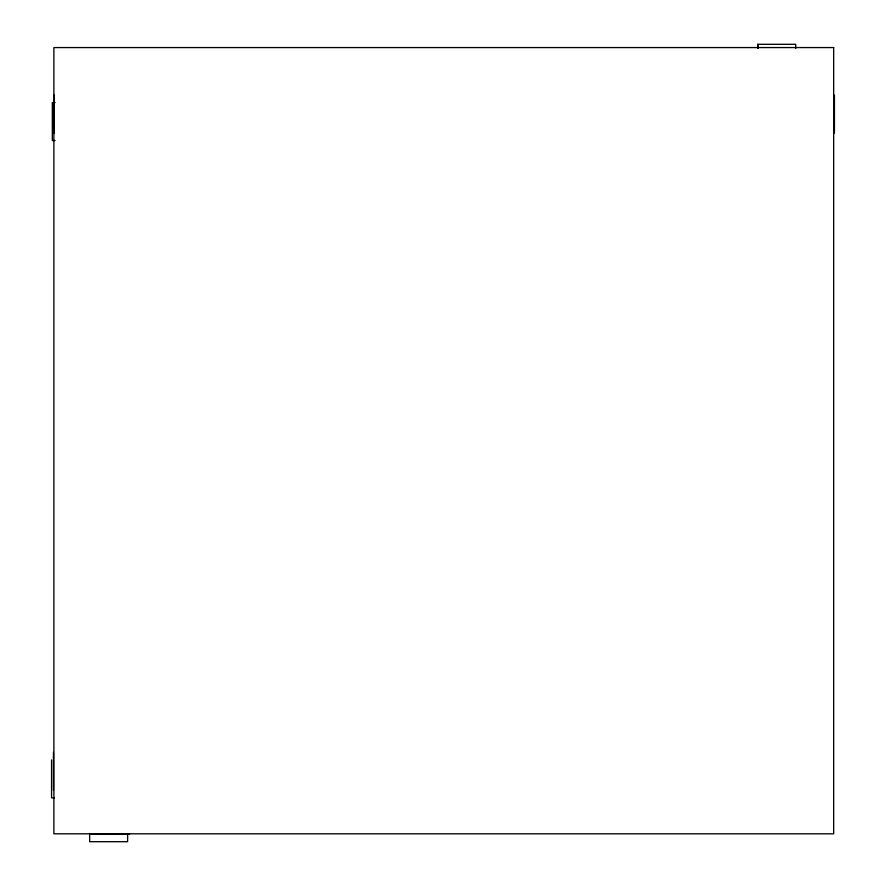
<?xml version="1.0" encoding="UTF-8"?>
<svg xmlns="http://www.w3.org/2000/svg" width="886" height="886" viewBox="0 0 886 886"><rect width="100%" height="100%" fill="white"/><g stroke="black" fill="none" stroke-linecap="round" stroke-linejoin="round"><path stroke-width="1.33" d="M757.751 48.398L757.751 44.3L795.717 44.3L795.717 48.453M55.087 102.577L52.329 102.577L52.329 140.531L55.087 140.531M54.334 797.832L51.565 797.832L51.565 759.878M91.524 834.191L129.489 834.191M757.751 44.3L757.951 48.442M834.435 95.057L834.435 133.022M127.617 834.789L127.617 841.7L89.652 841.7L89.652 833.405M54.19 95.057L54.19 133.022M53.437 752.358L53.437 790.323M833.671 47.567L53.891 47.567L53.891 833.804L833.671 833.804L833.671 47.567"/></g></svg>
